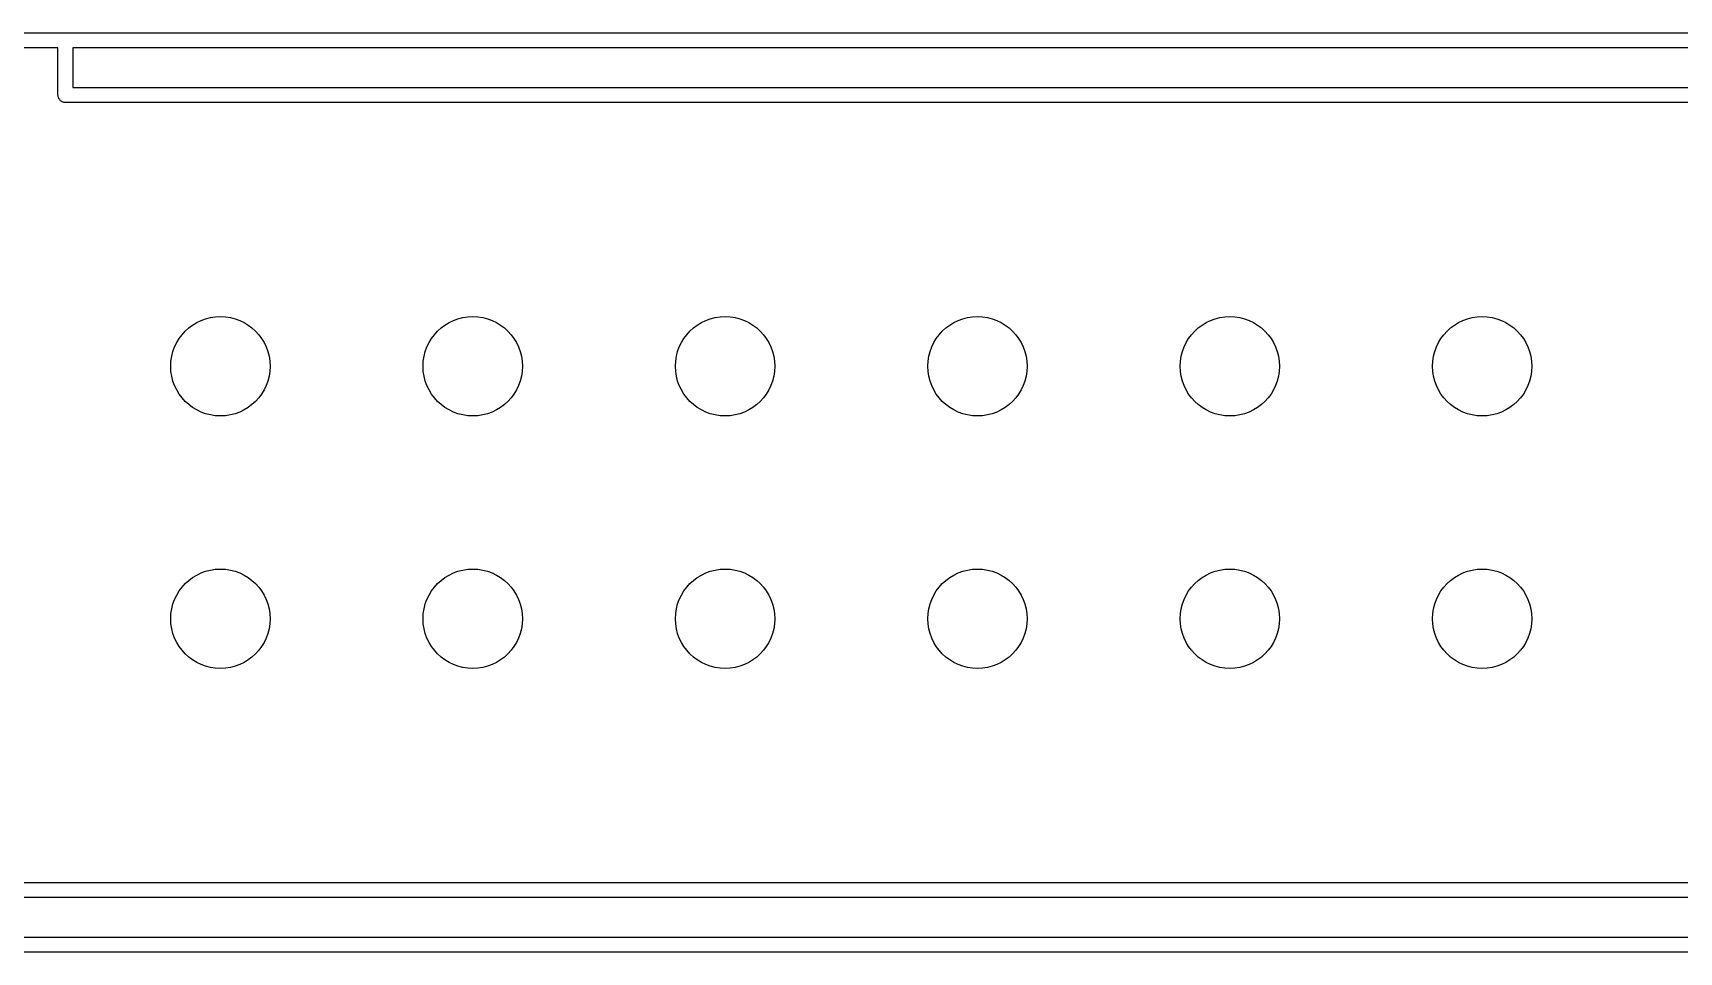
# Model space of a CAD drawing. Extents: x 25 to 125, y -131 to -25.
# Drawn here: x 88.79 to 105.36, y -45.77 to -36.52 of the extents above; entities that cross this region are included whole.
import ezdxf

# ---------------------------------------------------------------- set-up
doc = ezdxf.new("R2010")
doc.units = 0
doc.header["$MEASUREMENT"] = 0
doc.layers.add('BLACK', color=7, linetype='CONTINUOUS')

msp = doc.modelspace()

# ---------------------------------------------------------------- linework, layer by layer
at = {"layer": 'Black'}
for p, q in [((57.658, -36.523), (116.078, -36.523)), ((89.043, -36.673), (84.693, -36.673)), ((89.043, -37.148), (89.043, -36.673)), ((89.193, -36.673), (89.193, -37.073)), ((115.899, -36.673), (89.193, -36.673)), ((89.193, -37.073), (115.507, -37.073)), ((89.0441, -37.1545), (89.043, -37.148)), ((89.0441, -37.161), (89.0441, -37.1545)), ((89.0464, -37.1672), (89.0441, -37.161)), ((89.0475, -37.1737), (89.0464, -37.1672)), ((89.0508, -37.1793), (89.0475, -37.1737)), ((89.053, -37.1855), (89.0508, -37.1793)), ((89.0573, -37.1905), (89.053, -37.1855)), ((89.0605, -37.1962), (89.0573, -37.1905)), ((89.0656, -37.2004), (89.0605, -37.1962)), ((89.0698, -37.2055), (89.0656, -37.2004)), ((89.0755, -37.2087), (89.0698, -37.2055)), ((89.0805, -37.213), (89.0755, -37.2087)), ((89.0867, -37.2152), (89.0805, -37.213)), ((89.0923, -37.2185), (89.0867, -37.2152)), ((89.0988, -37.2196), (89.0923, -37.2185)), ((89.105, -37.2219), (89.0988, -37.2196)), ((89.1115, -37.2219), (89.105, -37.2219)), ((89.118, -37.223), (89.1115, -37.2219)), ((115.463, -37.223), (89.118, -37.223)), ((115.507, -45.223), (58.2487, -45.223)), ((58.293, -45.073), (115.463, -45.073)), ((57.8414, -45.623), (115.899, -45.623)), ((116.078, -45.773), (57.658, -45.773))]:
    msp.add_line(p, q, dxfattribs=at)
for centre in [(90.678, -39.878), (90.678, -39.878), (93.218, -39.878), (93.218, -39.878), (95.758, -39.878), (95.758, -39.878), (98.298, -39.878), (98.298, -39.878), (100.838, -39.878), (100.838, -39.878), (103.378, -39.878), (103.378, -39.878), (90.678, -42.418), (90.678, -42.418), (93.218, -42.418), (93.218, -42.418), (95.758, -42.418), (95.758, -42.418), (98.298, -42.418), (98.298, -42.418), (100.838, -42.418), (100.838, -42.418), (103.378, -42.418), (103.378, -42.418)]:
    msp.add_circle(centre, 0.5, dxfattribs=at)

doc.saveas('drawing.dxf')
